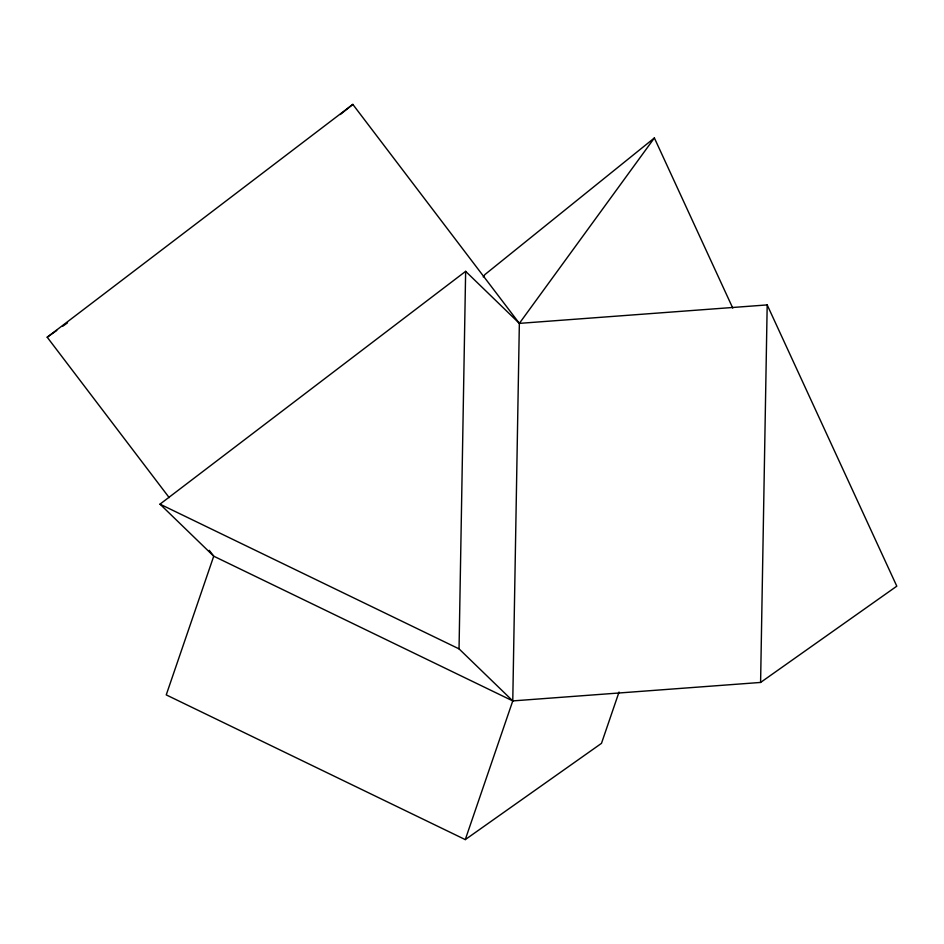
<?xml version="1.0" encoding="UTF-8"?>
<svg xmlns="http://www.w3.org/2000/svg" width="944" height="944" viewBox="0 0 944 944"><rect width="100%" height="100%" fill="white"/><g stroke="black" fill="none" stroke-linecap="round" stroke-linejoin="round"><path stroke-width="1.42" d="M209.273 550.34L213.733 556.193L166.238 694.89L465.274 839.605L512.769 700.908L459.044 648.87L465.64 271.341L160.008 504.155L213.733 556.193L512.769 700.908L760.593 682.441L896.8 586.177L767.189 304.912L519.353 323.379L465.64 271.341M512.769 700.908L519.353 323.379L654.381 137.966L732.756 308.063M760.593 682.441L767.189 304.912M619.052 692.035L601.481 743.353L465.274 839.605M483.222 276.899L484.956 274.527L654.381 137.966M340.241 114.543L352.832 104.395L519.353 323.379M169.2 497.641L47.2 337.209L352.832 104.395M47.2 337.209L56.758 330.459M62.729 326.235L67.508 322.86M160.008 504.155L459.044 648.87"/></g></svg>
